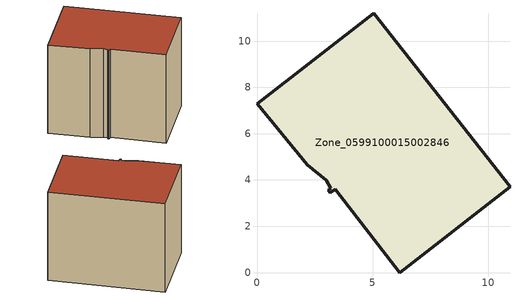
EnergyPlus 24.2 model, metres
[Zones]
Zone_0599100015002846
 floor ground (C_G): 0,7.29 5.04,11.2 10.93,3.7 6.17,0 3.38,3.6 3.17,3.44 3.08,3.56 3.19,3.64 2.98,3.98 2.18,4.65 z0.85
 wall outside (C_F): 5.04,11.2 0,7.29 2.18,4.65 2.98,3.98 3.19,3.64 3.08,3.56 3.17,3.44 3.38,3.6 6.17,0 10.93,3.7 5.04,11.2 z0.85:8.95
 roof outside (C_R): 3.08,3.56 3.17,3.44 3.38,3.6 6.17,0 10.93,3.7 5.04,11.2 0,7.29 2.18,4.65 2.98,3.98 3.19,3.64 z8.95
[BUILDING]
Pand.0599100015002846: North Axis=0; Terrain=City; Loads Convergence Tolerance Value=0.04; Temperature Convergence Tolerance Value=0.4; Solar Distribution=FullExterior; Maximum Number of Warmup Days=25; Minimum Number of Warmup Days=1
[Site:Location]
Rotterdam.The.Hague.AP_ZH_NLD Design_Conditions: Latitude=51.96; Longitude=4.45; Time Zone=1; Elevation=-4.5
[SITE:GROUNDTEMPERATURE:BUILDINGSURFACE]
18, 18, 18, 18, 18, 18, 18, 18, 18, 18, 18, 18
[MATERIAL] Thermal Absorptance=0.9; Solar Absorptance=0.7; Visible Absorptance=0.7
Name | Roughness | Thickness | Conductivity | Density | Specific Heat
G.TI.1975-1991 | MediumSmooth | 0.15 | 0.288461 | 540 | 1210
F.TI.1975-1991 | Rough | 0.3 | 0.230769 | 1920 | 840
R.TI.1975-1991 | MediumRough | 0.2 | 0.153846 | 1500 | 1000
[CONSTRUCTION]
C_G: G.TI.1975-1991
C_F: F.TI.1975-1991
C_R: R.TI.1975-1991
[ZONE]
Zone_0599100015002846: Type=1; Multiplier=1; Ceiling Height=Autocalculate; Volume=Autocalculate; Floor Area=autocalculate; Part of Total Floor Area=Yes
[ZONEINFILTRATION:DESIGNFLOWRATE]
Infil_Zone_0599100015002846: Zone or ZoneList or Space or SpaceList=Zone_0599100015002846; Schedule=AlwaysOn; Design Flow Rate Calculation Method=Flow/Area; Flow Rate per Floor Area=0.003; Constant Term Coefficient=1; Temperature Term Coefficient=0; Velocity Term Coefficient=0; Velocity Squared Term Coefficient=0
[HVACTEMPLATE:ZONE:IDEALLOADSAIRSYSTEM]
Zone_0599100015002846: Maximum Heating Supply Air Temperature=50; Minimum Cooling Supply Air Temperature=13; Maximum Heating Supply Air Humidity Ratio=0.0156; Minimum Cooling Supply Air Humidity Ratio=0.0077; Heating Limit=NoLimit; Cooling Limit=NoLimit; Dehumidification Control Type=ConstantSensibleHeatRatio; Cooling Sensible Heat Ratio=0.7; Dehumidification Setpoint=60; Humidification Control Type=None; Humidification Setpoint=30; Outdoor Air Method=None; Outdoor Air Flow Rate per Person=0.00944; Outdoor Air Flow Rate per Zone Floor Area=0; Outdoor Air Flow Rate per Zone=0; Demand Controlled Ventilation Type=None; Outdoor Air Economizer Type=NoEconomizer; Heat Recovery Type=None; Sensible Heat Recovery Effectiveness=0.7; Latent Heat Recovery Effectiveness=0.65
[ZONECONTROL:THERMOSTAT]
ThermostatControl_Zone_0599100015002846: Zone or ZoneList=Zone_0599100015002846; Control Type Schedule=DualSetpointControlType; Control 1=Thermostat_Zone_0599100015002846; Temperature Difference Between Cutout And Setpoint=0
[THERMOSTATSETPOINT:DUALSETPOINT]
Thermostat_Zone_0599100015002846: Heating Setpoint Temperature Schedule=HeatingSetpoint_Zone_0599100015002846; Cooling Setpoint Temperature Schedule=CoolingSetpoint_Zone_0599100015002846
[SCHEDULE:COMPACT]
HeatingSetpoint_Zone_0599100015002846: Through: 12/31, For: AllDays, Until: 24:00, 21
CoolingSetpoint_Zone_0599100015002846: Through: 12/31, For: AllDays, Until: 24:00, 24
DualSetpointControlType: Through: 12/31, For: AllDays, Until: 24:00, 4
AlwaysOn: Through: 12/31, For: AllDays, Until: 24:00, 1
